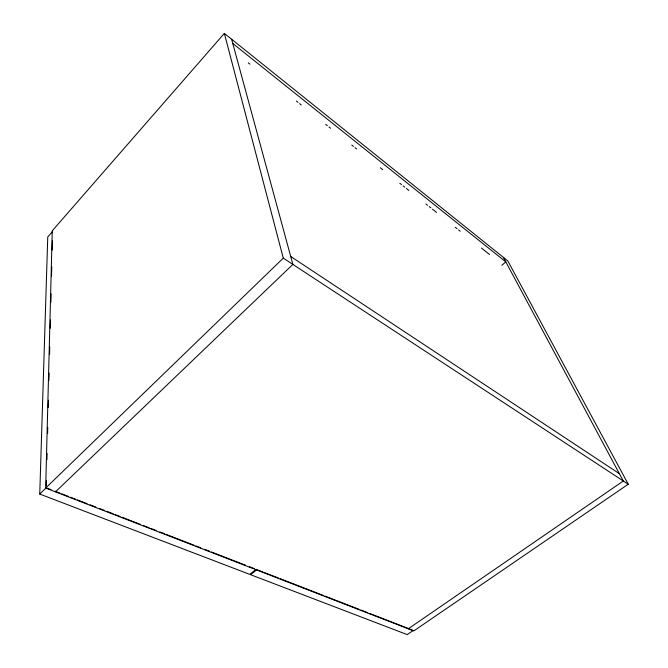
<?xml version="1.0" encoding="UTF-8"?>
<svg xmlns="http://www.w3.org/2000/svg" width="668" height="668" viewBox="0 0 668 668"><rect width="100%" height="100%" fill="white"/><g stroke="black" fill="none" stroke-linecap="round" stroke-linejoin="round"><path stroke-width="1" d="M45.675 488.058L52.254 230.819L224.348 33.4L507.822 260.929L628.254 484.233L413.768 630.943L45.675 488.058L283.282 258.132L224.348 33.4M46.292 485.694L46.418 480.484M46.944 459.634L47.094 453.38M47.595 433.574L47.754 427.32M48.246 407.513L48.43 400.216M48.923 380.401L49.106 373.103M49.582 354.341L49.758 347.043M50.234 328.28L50.442 319.939M50.885 302.22L51.094 293.878M51.536 276.151L51.77 266.774M52.188 250.091L52.43 240.705M256.153 569.336L249.765 574.38L39.746 494.061L47.754 236.956L52.663 231.328M39.746 494.061L46.234 487.782M55.494 491.865L292.876 264.411L231.612 39.228M501.852 265.279L505.826 261.906L232.756 43.445M408.248 628.805L623.302 480.993L503.396 257.38M413.342 630.408L407.221 634.6L250.567 574.689L256.946 569.654L262.774 571.917M47.211 488.158L51.094 489.669M54.985 491.18L59.844 493.067M61.782 493.827L68.587 496.466M70.532 497.226L75.392 499.113M77.338 499.864L87.049 503.639M89.971 504.774L95.8 507.037M99.682 508.548L104.542 510.435M106.488 511.195L113.293 513.834M115.238 514.594L120.098 516.481M122.035 517.232L140.505 524.405M143.42 525.541L149.248 527.803M151.193 528.563L156.053 530.45M159.936 531.962L164.796 533.849M166.741 534.6L193.954 545.171M195.899 545.931L200.759 547.818M204.642 549.33L209.501 551.217M211.447 551.968L245.457 565.186M249.348 566.698L254.207 568.585M264.72 572.668L278.322 577.954M280.259 578.705L323.003 595.313M324.949 596.065L358.941 609.274M360.887 610.034L367.684 612.673M369.629 613.424L412.365 630.033M283.282 258.132L628.254 484.233M290.714 256.479L619.386 473.695M248.271 62.859L249.907 64.153M296.367 101.06L297.995 102.354M299.623 103.649L301.251 104.943M325.708 124.365L327.337 125.659M328.965 126.953L330.593 128.248M351.786 145.081L353.414 146.384M355.05 147.678L356.679 148.972M380.317 167.743L382.756 169.689M399.873 183.282L401.51 184.577M403.138 185.879L404.766 187.174M406.394 188.468L408.841 190.405M425.959 204.007L427.587 205.301M429.215 206.596L430.852 207.89M432.48 209.184L436.555 212.424M455.3 227.312L456.929 228.606M458.557 229.901L460.194 231.195M481.386 248.028L489.535 254.508"/></g></svg>
